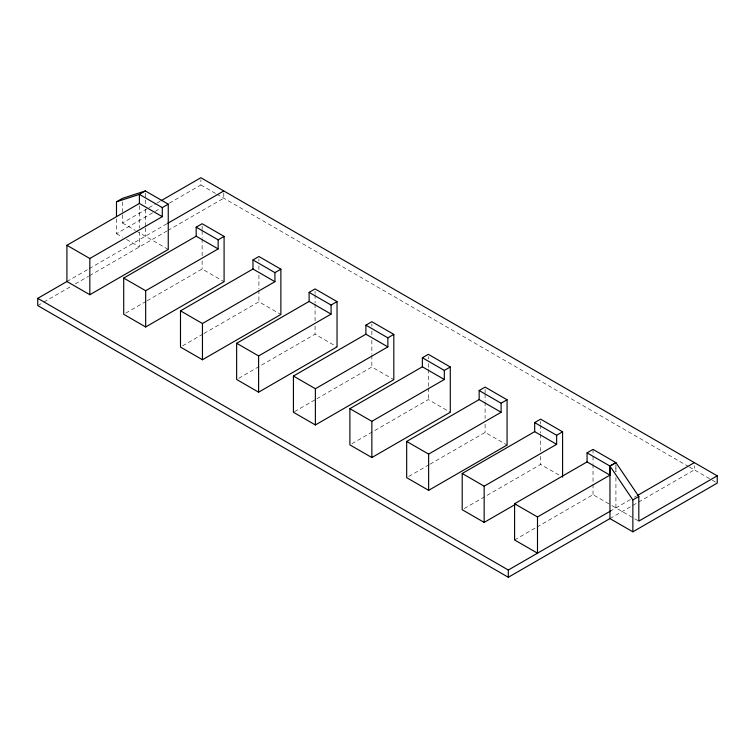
<?xml version="1.0" encoding="UTF-8"?>
<svg xmlns="http://www.w3.org/2000/svg" width="755" height="755" viewBox="0 0 755 755"><rect width="100%" height="100%" fill="white"/><g stroke="black" fill="none" stroke-linecap="round" stroke-linejoin="round"><path stroke-width="0.57" stroke-dasharray="3.77 2.83" d="M169.356 203.161L200.877 184.966L200.877 179.794M615.92 471.677L615.92 464.891L615.92 471.913M122.452 214.788L122.452 223.008L147.914 208.304M148.933 207.719L156.068 203.595M157.087 203.01L160.136 201.245M116.487 218.884L116.487 233.691L154.105 211.966M155.124 211.381L160.202 208.446M66.921 281.502L88.58 269.007M89.335 268.572L166.855 223.81M37.75 305.596L42.837 302.661M43.847 302.075L71.3 286.23M75.358 283.88L88.58 276.255M89.59 275.66L166.855 231.058M167.865 230.473L223.782 198.188L223.782 190.949M125.745 313.117L146.111 301.349M147.131 300.764L202.132 269.007L224.093 281.69M182.531 345.894L202.897 334.135M203.916 333.55L258.918 301.792L280.879 314.467M238.684 378.312L315.071 334.21L337.032 346.894M294.441 411.683L315.835 399.338M316.855 398.753L371.856 366.996L393.817 379.671M351.934 443.704L428.321 399.593L450.282 412.277M408.71 476.481L429.085 464.721M430.105 464.136L485.106 432.379L507.067 445.054M464.24 508.54L540.627 464.438L561.588 476.537M514.589 539.967L535.984 527.613M537.003 527.028L593.024 494.685L610.946 505.029M609.955 511.343L630.302 499.602M634.37 497.252L636.408 496.082M609.955 518.591L694.345 469.874L694.345 465.731M200.877 184.966L215.817 193.591M216.808 194.167L688.22 466.335M689.249 466.92L711.276 479.642M712.267 480.218L717.25 483.096M122.452 223.008L135.4 230.473M136.391 231.049L168.252 249.452M611.937 505.605L638.815 521.129M116.487 233.691L122.461 237.136M126.444 239.439L139.392 246.913L139.392 232.653M122.452 201.887L122.452 213.618M615.92 477.519L615.92 507.907M593.024 449.404L593.024 455.208M593.024 456.369L593.024 463.334M593.024 464.495L593.024 483.077M593.024 484.238L593.024 494.685M540.627 421.479L540.627 423.8M540.627 424.961L540.627 433.087M540.627 434.248L540.627 451.669M540.627 456.313L540.627 464.438M485.106 389.42L485.106 392.902M485.106 394.063L485.106 401.028M485.106 402.189L485.106 418.449M485.106 424.253L485.106 432.379M428.321 356.634L428.321 358.965M428.321 363.608L428.321 368.251M428.321 369.412L428.321 386.824M428.321 387.985L428.321 399.593M371.856 324.037L371.856 326.358M371.856 331.001L371.856 335.645M371.856 340.288L371.856 354.227M371.856 355.388L371.856 366.996M315.071 291.251L315.071 293.572M315.071 294.733L315.071 302.868M315.071 304.029L315.071 321.441M315.071 326.084L315.071 334.21M258.918 258.833L258.918 261.155M258.918 265.798L258.918 270.441M258.918 275.084L258.918 289.023M258.918 290.184L258.918 301.792M202.132 226.047L202.132 229.529M202.132 230.69L202.132 237.665M202.132 238.825L202.132 256.238M202.132 260.881L202.132 269.007M145.356 193.214L145.356 199.075M145.356 199.999L145.356 204.879M145.356 209.352L145.356 226.934M145.356 228.048L145.356 236.23M139.392 205.785L139.392 227.982"/><path stroke-width="1.13" d="M609.955 475.121L609.955 466.061L615.92 462.626L638.824 496.497L638.815 521.129L717.241 475.848L717.25 483.096L632.86 531.813L609.955 518.591L609.955 466.061L587.06 452.849L587.06 461.9L514.589 503.736L514.589 539.967L537.494 553.188L537.494 516.958L609.955 475.121L587.06 461.9M116.487 216.609L116.487 201.811L122.452 198.367L145.356 190.949L168.252 204.171L168.252 249.452L89.826 294.724L66.921 281.502L66.921 245.281L139.392 203.444L162.287 216.666L89.826 258.503L89.826 294.724M145.356 190.949L139.392 194.384L116.487 201.811M161.155 200.66L200.877 177.727L717.241 475.848M139.392 203.444L139.392 194.384L162.287 207.606L168.252 204.171M609.974 518.581L508.313 577.273L37.75 305.596L37.75 298.348L67.233 281.332M167.761 223.291L223.782 190.949M196.177 227.17L202.132 223.725L224.093 236.409L224.093 281.69L145.668 326.972L123.707 314.288L123.707 278.066L196.177 236.221L218.138 248.905L218.138 239.845L196.177 227.17L196.177 236.221M218.138 239.845L224.093 236.409M123.707 278.066L145.668 290.741L218.138 248.905M252.963 259.947L258.918 256.511L280.879 269.186L280.879 314.467L202.453 359.748L180.492 347.073L180.492 310.843L252.963 269.007L274.924 281.681L274.924 272.63L252.963 259.947L252.963 269.007M274.924 272.63L280.879 269.186M180.492 310.843L202.453 323.527L274.924 281.681M309.116 292.374L315.071 288.929L337.032 301.613L337.032 346.894L258.606 392.175L236.645 379.491L236.645 343.27L309.116 301.424L331.077 314.108L331.077 305.048L309.116 292.374L309.116 301.424M331.077 305.048L337.032 301.613M236.645 343.27L258.606 355.945L331.077 314.108M365.901 325.15L371.856 321.715L393.817 334.389L393.817 379.671L315.382 424.952L293.421 412.277L293.421 376.047L365.901 334.21L387.862 346.885L387.862 337.834L365.901 325.15L365.901 334.21M387.862 337.834L393.817 334.389M293.421 376.047L315.382 388.731L387.862 346.885M422.366 357.757L428.321 354.312L450.282 366.996L450.282 412.277L371.856 457.558L349.895 444.874L349.895 408.653L422.366 366.807L444.327 379.491L444.327 370.431L422.366 357.757L422.366 366.807M444.327 370.431L450.282 366.996M349.895 408.653L371.856 421.328L444.327 379.491M479.151 390.533L485.106 387.098L507.067 399.773L507.067 445.054L428.632 490.335L406.671 477.66L406.671 441.439L479.151 399.593L501.112 412.268L501.112 403.217L479.151 390.533L479.151 399.593M501.112 403.217L507.067 399.773M406.671 441.439L428.632 454.114L501.112 412.268M515.74 504.17L484.163 522.394L462.202 509.719L462.202 473.489L534.672 431.652L534.672 422.592L540.627 419.157L562.588 431.832L562.588 477.113M534.672 422.592L556.633 435.276L562.588 431.832M462.202 473.489L484.163 486.173L556.633 444.327L556.633 435.276M587.06 452.849L593.024 449.404L615.92 462.626L609.955 466.061M37.75 298.348L508.313 570.034L610.833 510.842M637.305 495.554L694.345 462.626M632.86 531.813L632.86 499.933L638.824 496.497M534.672 431.652L556.633 444.327M66.921 245.281L89.826 258.503M514.589 503.736L537.494 516.958M609.955 466.061L632.86 499.933M508.313 570.034L508.313 577.273M484.163 486.173L484.163 522.394M428.632 454.114L428.632 490.335M371.856 421.328L371.856 457.558M315.382 388.731L315.382 424.952M258.606 355.945L258.606 392.175M202.453 323.527L202.453 359.748M162.287 207.606L162.287 216.666M145.668 290.741L145.668 326.972"/></g></svg>
